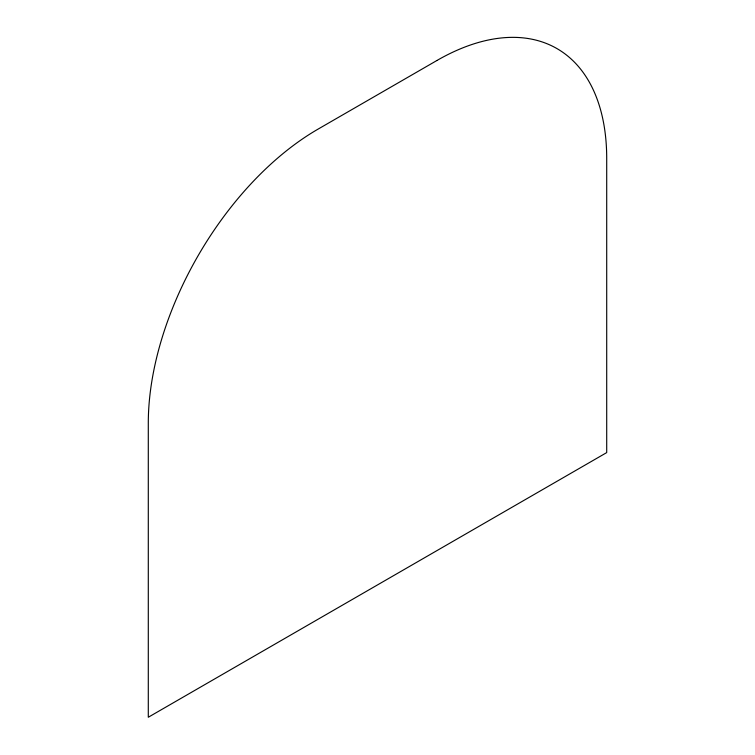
<?xml version="1.0" encoding="UTF-8"?>
<svg xmlns="http://www.w3.org/2000/svg" width="755" height="755" viewBox="0 0 755 755"><rect width="100%" height="100%" fill="white"/><g stroke="black" fill="none" stroke-linecap="round" stroke-linejoin="round"><path stroke-width="1.13" d="M436.928 60.494L318.072 129.114A240.109 138.627 -60 0 0 148.291 423.177L148.291 717.25L606.709 452.594L606.709 158.522A240.109 138.627 -60 0 0 436.928 60.494"/></g></svg>
